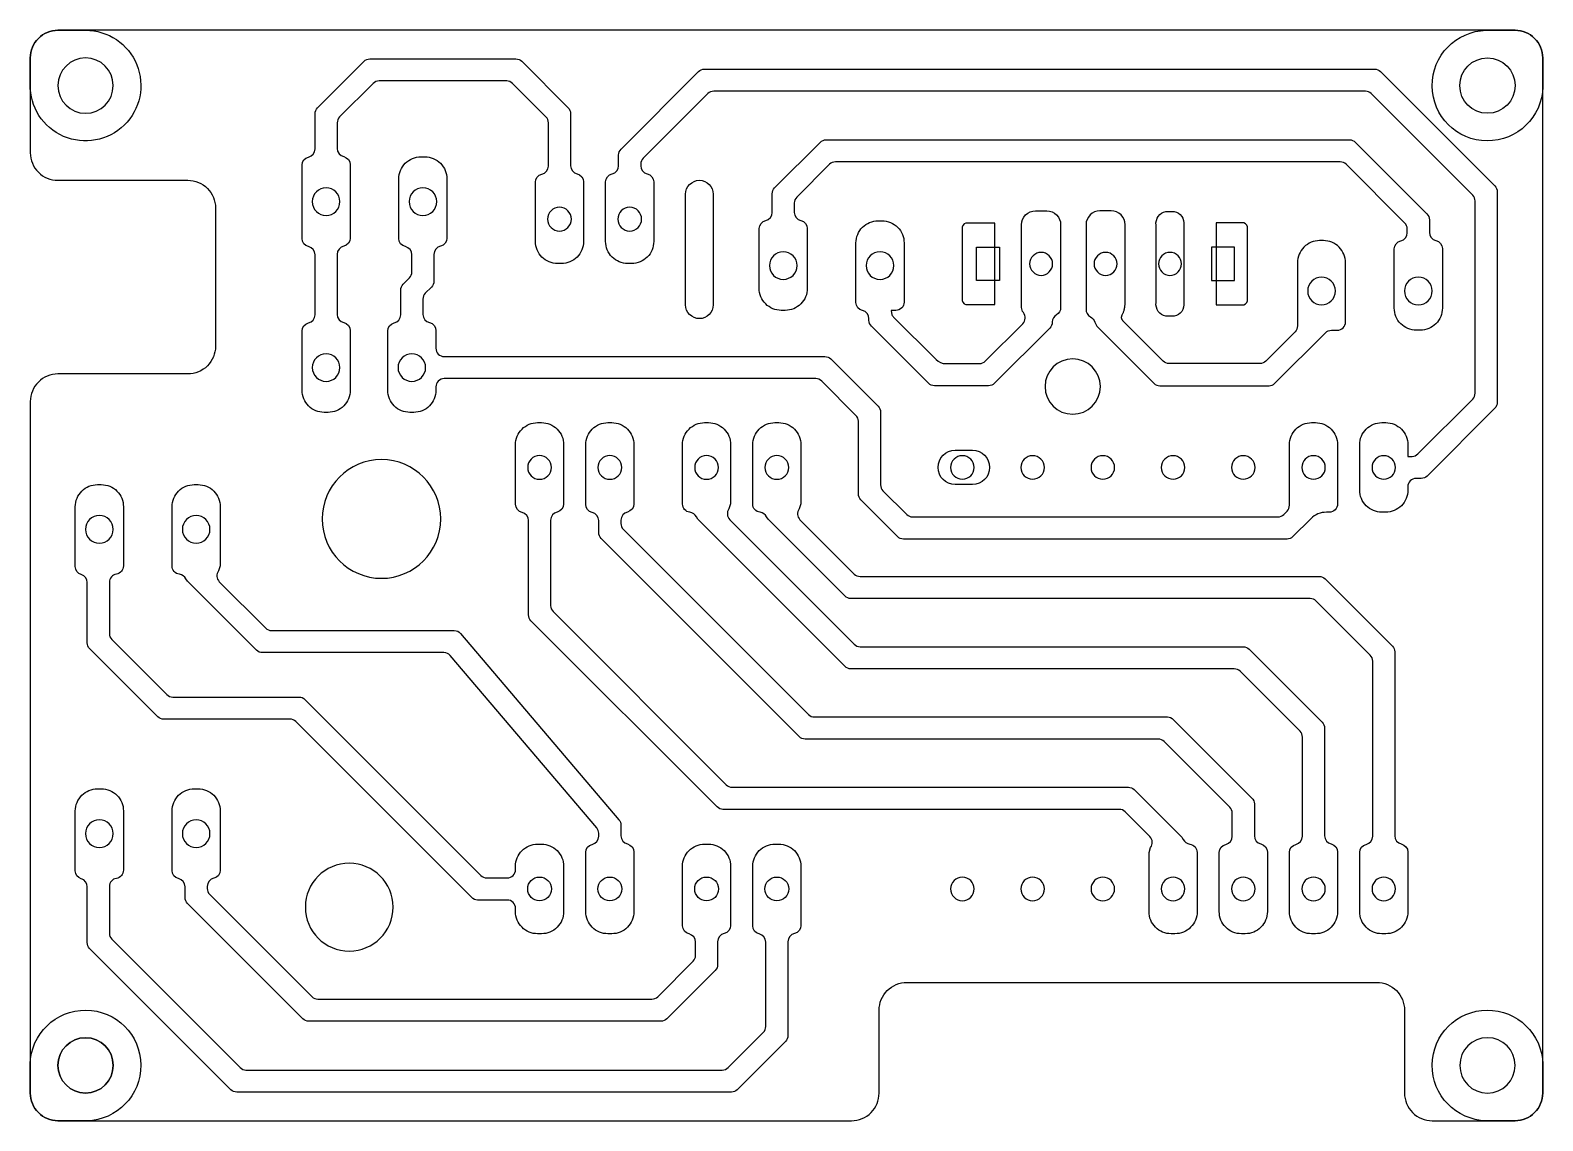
# Model space of a CAD drawing. Extents: x -38 to 99, y -101 to 35.
# Drawn here: x 44.3 to 99, y -58 to -18.6 of the extents above; entities that cross this region are included whole.
import ezdxf

# ---------------------------------------------------------------- set-up
doc = ezdxf.new("R2010")
doc.units = 0
for name, color, linetype in [('DEFAULT', 7, 'CONTINUOUS'), ('HOLES', 7, 'CONTINUOUS'), ('TRACES', 108, 'CONTINUOUS')]:
    doc.layers.add(name, color=color, linetype=linetype)

msp = doc.modelspace()

# ---------------------------------------------------------------- linework, layer by layer
at = {"layer": 'DEFAULT'}
msp.add_lwpolyline([(94, -54), (94, -57, 0.414214), (95, -58), (98, -58, 0.414214), (99, -57), (99, -19.574, 0.414214), (98, -18.574), (45.3, -18.574, 0.414214), (44.3, -19.574), (44.3, -23, 0.414214), (45.3, -24), (50, -24, -0.414214), (51, -25), (51, -30, -0.414214), (50, -31), (45.3, -31, 0.414214), (44.3, -32), (44.3, -57, 0.414214), (45.3, -58), (74, -58, 0.414214), (75, -57), (75, -54, -0.414214), (76, -53), (93, -53, -0.414214)], format="xyb", close=True, dxfattribs=at)
at = {"layer": 'DEFAULT', "extrusion": (0, 0, -1)}
for centre in [(-46.3, -20.574), (-46.3, -56)]:
    msp.add_circle(centre, 1, dxfattribs=at)
at = {"layer": 'HOLES'}
msp.add_lwpolyline([(68.5, -29, -0.414214), (68, -28.5), (68, -24.5, -1), (69, -24.5), (69, -28.5, -0.414214)], format="xyb", close=True, dxfattribs=at)
for points in [[(78.524, -27.62), (78.524, -26.42), (79.354, -26.42), (79.354, -27.62)], [(78.524, -27.62), (78.524, -26.42), (79.354, -26.42), (79.354, -27.62)], [(87.854, -27.62), (87.854, -26.42), (87.024, -26.42), (87.024, -27.62)], [(87.854, -27.62), (87.854, -26.42), (87.024, -26.42), (87.024, -27.62)]]:
    msp.add_lwpolyline(points, close=True, dxfattribs=at)
at = {"layer": 'HOLES', "extrusion": (0, 0, -1)}
for centre, radius in [((-46.3, -20.574), 1), ((-55, -24.77), 0.5), ((-58.5, -24.77), 0.5), ((-63.439, -25.402), 0.43), ((-65.979, -25.402), 0.43), ((-71.533, -27.082), 0.5), ((-75.033, -27.082), 0.5), ((-80.859, -27.02), 0.415), ((-83.189, -27.02), 0.415), ((-85.519, -27.02), 0.415), ((-91, -28), 0.5), ((-94.5, -28), 0.5), ((-55, -30.77), 0.5), ((-58.1, -30.77), 0.5), ((-82, -31.456), 1), ((-82, -31.456), 1), ((-57.002, -36.244), 2.145), ((-62.72, -34.38), 0.43), ((-65.26, -34.38), 0.43), ((-68.76, -34.38), 0.43), ((-71.3, -34.38), 0.43), ((-78.01, -34.38), 0.425), ((-80.55, -34.38), 0.425), ((-83.09, -34.38), 0.425), ((-85.63, -34.38), 0.425), ((-88.17, -34.38), 0.425), ((-90.71, -34.38), 0.425), ((-93.25, -34.38), 0.425), ((-46.8, -36.62), 0.5), ((-46.8, -36.62), 0.5), ((-50.3, -36.62), 0.5), ((-50.3, -36.62), 0.5), ((-46.8, -47.62), 0.5), ((-50.3, -47.62), 0.5), ((-55.836, -50.277), 1.587), ((-78.01, -49.62), 0.425), ((-80.55, -49.62), 0.425), ((-83.09, -49.62), 0.425), ((-85.63, -49.62), 0.425), ((-88.17, -49.62), 0.425), ((-90.71, -49.62), 0.425), ((-93.25, -49.62), 0.425), ((-97, -56), 1)]:
    msp.add_circle(centre, radius, dxfattribs=at)
at = {"layer": 'HOLES'}
for centre, radius in [((97, -20.574), 1), ((62.72, -49.62), 0.43), ((65.26, -49.62), 0.43), ((68.76, -49.62), 0.43), ((71.3, -49.62), 0.43), ((46.3, -56), 1)]:
    msp.add_circle(centre, radius, dxfattribs=at)
at = {"layer": 'TRACES'}
for points in [[(44.3, -20.53), (44.3, -19.574, -0.414214), (45.3, -18.574), (46.3, -18.574, -2.452529)], [(96.956, -18.575), (98, -18.574, -0.414214), (99, -19.574), (99, -20.619, -2.340243)], [(54.13, -31.59), (54.13, -29.45, -0.3516), (54.365, -29.157, 0.3516), (54.6, -28.864), (54.6, -26.69, 0.3516), (54.365, -26.397, -0.3516), (54.13, -26.104), (54.13, -23.45, -0.3516), (54.365, -23.157, 0.3516), (54.6, -22.864), (54.6, -21.591, -0.198912), (54.688, -21.379), (56.371, -19.696, -0.198912), (56.583, -19.608), (61.862, -19.608, -0.198912), (62.074, -19.696), (63.751, -21.373, -0.198912), (63.839, -21.585), (63.839, -23.47, 0.3516), (64.074, -23.763, -0.3516), (64.309, -24.055), (64.309, -26.21, -0.414214), (63.509, -27.01), (63.369, -27.01, -0.414214), (62.569, -26.21), (62.569, -24.07, -0.3516), (62.804, -23.777, 0.3516), (63.039, -23.484), (63.039, -21.916, 0.198912), (62.951, -21.704), (61.743, -20.496, 0.198912), (61.531, -20.408), (56.915, -20.408, 0.198912), (56.702, -20.496), (55.488, -21.71, 0.198912), (55.4, -21.923), (55.4, -22.85, 0.3516), (55.635, -23.143, -0.3516), (55.87, -23.436), (55.87, -26.09, -0.3516), (55.635, -26.383, 0.3516), (55.4, -26.676), (55.4, -28.85, 0.3516), (55.635, -29.143, -0.3516), (55.87, -29.436), (55.87, -31.59, -0.414214), (55.07, -32.39), (54.93, -32.39, -0.414214)], [(66.467, -23.202, 0.198912), (66.379, -23.415), (66.379, -23.47, 0.3516), (66.614, -23.763, -0.3516), (66.849, -24.055), (66.849, -26.21, -0.414214), (66.049, -27.01), (65.909, -27.01, -0.414214), (65.109, -26.21), (65.109, -24.055, -0.3516), (65.344, -23.763, 0.3516), (65.579, -23.47), (65.579, -23.083, -0.198912), (65.667, -22.871), (68.472, -20.066, -0.198912), (68.685, -19.978), (92.917, -19.978, -0.198912), (93.13, -20.066), (97.267, -24.203, -0.198912), (97.355, -24.416), (97.355, -32.029, -0.198912), (97.267, -32.242), (94.817, -34.692, -0.198912), (94.605, -34.78), (94.42, -34.78, 0.414214), (94.12, -35.08), (94.12, -35.2, -0.414214), (93.32, -36), (93.18, -36, -0.414214), (92.38, -35.2), (92.38, -33.56, -0.414214), (93.18, -32.76), (93.32, -32.76, -0.414214), (94.12, -33.56), (94.12, -33.98), (94.273, -33.98, 0.198912), (94.485, -33.892), (96.467, -31.91, 0.198912), (96.555, -31.698), (96.555, -24.747, 0.198912), (96.467, -24.535), (92.798, -20.866, 0.198912), (92.586, -20.778), (69.016, -20.778, 0.198912), (68.804, -20.866)], [(70.898, -25.455, 0.3516), (71.133, -25.162), (71.133, -24.488, -0.198912), (71.221, -24.276), (72.876, -22.621, -0.198912), (73.088, -22.533), (92.008, -22.533, -0.198912), (92.22, -22.621), (94.812, -25.213, -0.198912), (94.9, -25.425), (94.9, -25.88, 0.3516), (95.135, -26.173, -0.3516), (95.37, -26.466), (95.37, -28.62, -0.414214), (94.57, -29.42), (94.43, -29.42, -0.414214), (93.63, -28.62), (93.63, -26.48, -0.3516), (93.865, -26.187, 0.3516), (94.1, -25.894), (94.1, -25.756, 0.198912), (94.012, -25.544), (91.889, -23.421, 0.198912), (91.677, -23.333), (73.42, -23.333, 0.198912), (73.208, -23.421), (72.021, -24.607, 0.198912), (71.933, -24.819), (71.933, -25.162, 0.3516), (72.168, -25.455, -0.3516), (72.403, -25.747), (72.403, -27.902, -0.414214), (71.603, -28.702), (71.463, -28.702, -0.414214), (70.663, -27.902), (70.663, -25.747, -0.3516)], [(58.43, -23.15), (58.57, -23.15, -0.414214), (59.37, -23.95), (59.37, -26.09, -0.3516), (59.135, -26.383, 0.3516), (58.9, -26.676), (58.9, -27.647, -0.198912), (58.812, -27.859), (58.588, -28.083, 0.198912), (58.5, -28.295), (58.5, -28.85, 0.3516), (58.735, -29.143, -0.3516), (58.97, -29.436), (58.97, -30.07, 0.414214), (59.27, -30.37), (73.041, -30.37, -0.198912), (73.254, -30.458), (74.962, -32.166, -0.198912), (75.05, -32.379), (75.05, -35.009, 0.198912), (75.138, -35.221), (75.999, -36.082, 0.198912), (76.211, -36.17), (89.42, -36.17, 0.198912), (89.632, -36.082), (89.752, -35.962, 0.198912), (89.84, -35.75), (89.84, -33.56, -0.414214), (90.64, -32.76), (90.78, -32.76, -0.414214), (91.58, -33.56), (91.58, -35.7, -0.414214), (91.28, -36), (91.177, -36, 0.198912), (90.611, -36.234), (89.964, -36.882, -0.198912), (89.751, -36.97), (75.88, -36.97, -0.198912), (75.668, -36.882), (74.338, -35.552, -0.198912), (74.25, -35.34), (74.25, -32.71, 0.198912), (74.162, -32.498), (72.922, -31.258, 0.198912), (72.71, -31.17), (59.27, -31.17, 0.414214), (58.97, -31.47), (58.97, -31.59, -0.414214), (58.17, -32.39), (58.03, -32.39, -0.414214), (57.23, -31.59), (57.23, -29.45, -0.3516), (57.465, -29.157, 0.3516), (57.7, -28.864), (57.7, -27.964, -0.198912), (57.788, -27.752), (58.012, -27.527, 0.198912), (58.1, -27.315), (58.1, -26.69, 0.3516), (57.865, -26.397, -0.3516), (57.63, -26.104), (57.63, -23.95, -0.414214)], [(77.925, -31.427), (76.997, -31.427, -0.198912), (76.785, -31.339), (74.721, -29.275, -0.198912), (74.633, -29.063), (74.633, -29.002, 0.3516), (74.398, -28.709, -0.3516), (74.163, -28.416), (74.163, -26.262, -0.414214), (74.963, -25.462), (75.103, -25.462, -0.414214), (75.903, -26.262), (75.903, -28.402, -0.414214), (75.603, -28.702), (75.433, -28.702), (75.462, -28.858, 0.087347), (75.521, -28.944), (77.058, -30.48, 0.198912), (77.411, -30.627), (77.925, -30.627), (78.628, -30.627, 0.198912), (78.84, -30.539), (80.195, -29.184, 0.381968), (80.218, -28.784, -0.170129), (80.152, -28.597), (80.152, -25.604, -0.414214), (80.652, -25.104), (81.065, -25.104, -0.414214), (81.565, -25.604), (81.565, -28.597, -0.271343), (81.412, -28.859, 0.271343), (81.259, -29.12), (81.259, -29.128, -0.198912), (81.171, -29.34), (79.172, -31.339, -0.198912), (78.96, -31.427)], [(83.869, -29.136), (83.859, -29.125), (83.848, -29.115), (83.839, -29.104), (83.83, -29.094), (83.822, -29.084), (83.815, -29.075), (83.808, -29.066), (83.802, -29.056), (83.799, -29.052), (83.796, -29.048), (83.794, -29.043), (83.791, -29.039), (83.789, -29.035), (83.787, -29.031), (83.785, -29.026), (83.783, -29.022), (83.781, -29.018), (83.78, -29.014), (83.778, -29.01), (83.777, -29.006), (83.776, -29.002), (83.774, -28.998), (83.773, -28.994), (83.773, -28.991), (83.772, -28.987), (83.771, -28.983), (83.771, -28.979), (83.77, -28.975), (83.77, -28.972), (83.77, -28.968), (83.769, -28.964), (83.769, -28.96), (83.769, -28.957), (83.77, -28.953), (83.77, -28.949), (83.77, -28.945), (83.771, -28.942), (83.771, -28.938), (83.772, -28.934), (83.772, -28.93), (83.773, -28.927), (83.774, -28.923), (83.776, -28.915), (83.778, -28.908), (83.781, -28.9), (83.783, -28.892), (83.786, -28.884), (83.793, -28.868), (83.824, -28.794), (83.833, -28.773), (83.841, -28.75), (83.849, -28.726), (83.858, -28.701), (83.865, -28.673), (83.869, -28.659), (83.872, -28.644), (83.876, -28.629), (83.879, -28.613), (83.882, -28.596), (83.884, -28.579), (83.887, -28.562), (83.889, -28.544), (83.891, -28.525), (83.892, -28.506), (83.894, -28.486), (83.895, -28.465), (83.895, -28.444), (83.895, -28.422), (83.895, -25.604, 0.414214), (83.395, -25.104), (82.982, -25.104, 0.414214), (82.482, -25.604), (82.482, -28.665, 0.279097), (82.643, -28.931, -0.219173), (82.796, -29.13), (82.877, -29.275), (84.94, -31.339, 0.198912), (85.153, -31.427), (89.101, -31.427, 0.198912), (89.313, -31.339), (91.144, -29.508, -0.198912), (91.356, -29.42), (91.57, -29.42, 0.414214), (91.87, -29.12), (91.87, -26.98, 0.414214), (91.07, -26.18), (90.93, -26.18, 0.414214), (90.13, -26.98), (90.13, -29.266, -0.198912), (90.042, -29.478), (88.982, -30.539, -0.198912), (88.77, -30.627), (85.484, -30.627, -0.198912), (85.272, -30.539)], [(86.022, -25.623), (86.022, -28.416, -0.397718), (85.666, -28.916), (85.372, -28.916, -0.397718), (85.016, -28.416), (85.016, -25.623, -0.397718), (85.372, -25.123), (85.666, -25.123, -0.397718)], [(78.2, -25.544, 0.402269), (78, -25.694), (78, -28.345, 0.402269), (78.2, -28.495), (79.189, -28.495), (79.189, -25.544)], [(88.117, -28.503, 0.402708), (88.317, -28.352), (88.317, -25.687, 0.402708), (88.117, -25.536), (87.189, -25.536), (87.189, -28.503)], [(84.76, -50.44), (84.76, -48.3), (84.82, -48.12, 0.373255), (84.792, -47.728), (83.894, -46.83, 0.198912), (83.682, -46.742), (69.352, -46.742, -0.198912), (69.14, -46.654), (62.408, -39.922, -0.198912), (62.32, -39.71), (62.32, -36.3, 0.3516), (62.085, -36.007, -0.3516), (61.85, -35.714), (61.85, -33.56, -0.414214), (62.65, -32.76), (62.79, -32.76, -0.414214), (63.59, -33.56), (63.59, -35.7, -0.3516), (63.355, -35.993, 0.3516), (63.12, -36.286), (63.12, -39.378, 0.198912), (63.208, -39.59), (69.471, -45.854, 0.198912), (69.684, -45.942), (84.013, -45.942, -0.198912), (84.225, -46.03), (85.942, -47.746), (86.001, -47.829, 0.256918), (86.236, -47.998, -0.379682), (86.5, -48.296), (86.5, -50.44, -0.414214), (85.7, -51.24), (85.56, -51.24, -0.414214)], [(88.24, -51.24), (88.1, -51.24, -0.414214), (87.3, -50.44), (87.3, -48.3, -0.3516), (87.535, -48.007, 0.3516), (87.77, -47.714), (87.77, -46.877, 0.198912), (87.682, -46.665), (85.306, -44.29, 0.198912), (85.094, -44.202), (72.325, -44.202, -0.198912), (72.113, -44.114), (64.948, -36.949, -0.198912), (64.86, -36.737), (64.86, -36.3, 0.3516), (64.625, -36.007, -0.3516), (64.39, -35.714), (64.39, -33.56, -0.414214), (65.19, -32.76), (65.33, -32.76, -0.414214), (66.13, -33.56), (66.13, -35.7, -0.3516), (65.895, -35.993, 0.3516), (65.66, -36.286), (65.66, -36.405, 0.198912), (65.748, -36.617), (72.445, -43.314, 0.198912), (72.657, -43.402), (85.426, -43.402, -0.198912), (85.638, -43.49), (88.482, -46.334, -0.198912), (88.57, -46.546), (88.57, -47.7, 0.3516), (88.805, -47.993, -0.3516), (89.04, -48.286), (89.04, -50.44, -0.414214)], [(89.84, -50.44), (89.84, -48.3, -0.3516), (90.075, -48.007, 0.3516), (90.31, -47.714), (90.31, -44.132, 0.198912), (90.222, -43.919), (88.052, -41.75, 0.198912), (87.84, -41.662), (73.98, -41.662, -0.198912), (73.768, -41.574), (68.448, -36.254), (68.389, -36.171, 0.256918), (68.154, -36.002, -0.379682), (67.89, -35.704), (67.89, -33.56, -0.414214), (68.69, -32.76), (68.83, -32.76, -0.414214), (69.63, -33.56), (69.63, -35.7), (69.57, -35.88, 0.373255), (69.598, -36.272), (74.1, -40.774, 0.198912), (74.312, -40.862), (88.172, -40.862, -0.198912), (88.384, -40.95), (91.022, -43.588, -0.198912), (91.11, -43.8), (91.11, -47.7, 0.3516), (91.345, -47.993, -0.3516), (91.58, -48.286), (91.58, -50.44, -0.414214), (90.78, -51.24), (90.64, -51.24, -0.414214)], [(92.38, -50.44), (92.38, -48.3, -0.3516), (92.615, -48.007, 0.3516), (92.85, -47.714), (92.85, -41.382, 0.198912), (92.762, -41.17), (90.802, -39.21, 0.198912), (90.589, -39.122), (73.98, -39.122, -0.198912), (73.768, -39.034), (70.988, -36.254), (70.929, -36.171, 0.256918), (70.694, -36.002, -0.379682), (70.43, -35.704), (70.43, -33.56, -0.414214), (71.23, -32.76), (71.37, -32.76, -0.414214), (72.17, -33.56), (72.17, -35.7), (72.11, -35.88, 0.373255), (72.138, -36.272), (74.1, -38.234, 0.198912), (74.312, -38.322), (90.921, -38.322, -0.198912), (91.133, -38.41), (93.562, -40.839, -0.198912), (93.65, -41.051), (93.65, -47.7, 0.3516), (93.885, -47.993, -0.3516), (94.12, -48.286), (94.12, -50.44, -0.414214), (93.32, -51.24), (93.18, -51.24, -0.414214)], [(78.375, -35), (77.75, -35, -1), (77.75, -33.76), (78.375, -33.76, -1)], [(61.85, -50.44), (61.85, -50.32, 0.414214), (61.55, -50.02), (60.477, -50.02, -0.198912), (60.265, -49.932), (53.902, -43.569, 0.198912), (53.69, -43.481), (49.124, -43.481, -0.198912), (48.911, -43.394), (46.448, -40.93, -0.198912), (46.36, -40.718), (46.36, -38.54, 0.332369), (46.145, -38.252, -0.332369), (45.93, -37.965), (45.93, -35.8, -0.414214), (46.73, -35), (46.87, -35, -0.414214), (47.67, -35.8), (47.67, -37.94, -0.37077), (47.415, -38.237, 0.37077), (47.16, -38.533), (47.16, -40.386, 0.198912), (47.248, -40.599), (49.243, -42.594, 0.198912), (49.455, -42.681), (54.021, -42.681, -0.198912), (54.234, -42.769), (60.596, -49.132, 0.198912), (60.809, -49.22), (61.55, -49.22, 0.414214), (61.85, -48.92), (61.85, -48.8, -0.414214), (62.65, -48), (62.79, -48, -0.414214), (63.59, -48.8), (63.59, -50.44, -0.414214), (62.79, -51.24), (62.65, -51.24, -0.414214)], [(64.39, -50.44), (64.39, -48.3, -0.3516), (64.625, -48.007, 0.3516), (64.86, -47.714), (64.86, -47.607, 0.177991), (64.789, -47.413), (59.491, -41.182, 0.220003), (59.263, -41.076), (52.695, -41.076, -0.198912), (52.483, -40.989), (49.988, -38.494), (49.929, -38.411, 0.256918), (49.694, -38.242, -0.379682), (49.43, -37.944), (49.43, -35.8, -0.414214), (50.23, -35), (50.37, -35, -0.414214), (51.17, -35.8), (51.17, -37.94), (51.11, -38.12, 0.373255), (51.138, -38.512), (52.814, -40.189, 0.198912), (53.026, -40.276), (59.633, -40.276, -0.220003), (59.861, -40.382), (65.589, -47.119, -0.177991), (65.66, -47.313), (65.66, -47.7, 0.3516), (65.895, -47.993, -0.3516), (66.13, -48.286), (66.13, -50.44, -0.414214), (65.33, -51.24), (65.19, -51.24, -0.414214)], [(72.17, -48.8), (72.17, -50.94, -0.3516), (71.935, -51.233, 0.3516), (71.7, -51.526), (71.7, -54.923, -0.198912), (71.612, -55.136), (69.869, -56.878, -0.198912), (69.657, -56.966), (51.77, -56.966, -0.198912), (51.558, -56.878), (46.448, -51.768, -0.198912), (46.36, -51.556), (46.36, -49.54, 0.332369), (46.145, -49.252, -0.332369), (45.93, -48.965), (45.93, -46.8, -0.414214), (46.73, -46), (46.87, -46, -0.414214), (47.67, -46.8), (47.67, -48.94, -0.37077), (47.415, -49.237, 0.37077), (47.16, -49.533), (47.16, -51.225, 0.198912), (47.248, -51.437), (51.889, -56.078, 0.198912), (52.102, -56.166), (69.326, -56.166, 0.198912), (69.538, -56.078), (70.812, -54.804, 0.198912), (70.9, -54.592), (70.9, -51.54, 0.3516), (70.665, -51.247, -0.3516), (70.43, -50.954), (70.43, -48.8, -0.414214), (71.23, -48), (71.37, -48, -0.414214)], [(68.69, -48), (68.83, -48, -0.414214), (69.63, -48.8), (69.63, -50.94, -0.3516), (69.395, -51.233, 0.3516), (69.16, -51.526), (69.16, -52.353, -0.198912), (69.072, -52.565), (67.323, -54.315, -0.198912), (67.111, -54.402), (54.371, -54.402, -0.198912), (54.159, -54.315), (49.988, -50.144, -0.198912), (49.9, -49.931), (49.9, -49.54, 0.3516), (49.665, -49.247, -0.3516), (49.43, -48.954), (49.43, -46.8, -0.414214), (50.23, -46), (50.37, -46, -0.414214), (51.17, -46.8), (51.17, -48.94, -0.3516), (50.935, -49.233, 0.3516), (50.7, -49.526), (50.7, -49.6, 0.198912), (50.788, -49.812), (54.49, -53.515, 0.198912), (54.702, -53.602), (66.779, -53.602, 0.198912), (66.991, -53.515), (68.272, -52.234, 0.198912), (68.36, -52.022), (68.36, -51.54, 0.3516), (68.125, -51.247, -0.3516), (67.89, -50.954), (67.89, -48.8, -0.414214)], [(46.344, -58), (45.3, -58, -0.414214), (44.3, -57), (44.3, -55.956, -2.340243)], [(99, -55.956), (99, -57, -0.414214), (98, -58), (96.956, -58, -2.340243)]]:
    msp.add_lwpolyline(points, format="xyb", close=True, dxfattribs=at)

doc.saveas('drawing.dxf')
